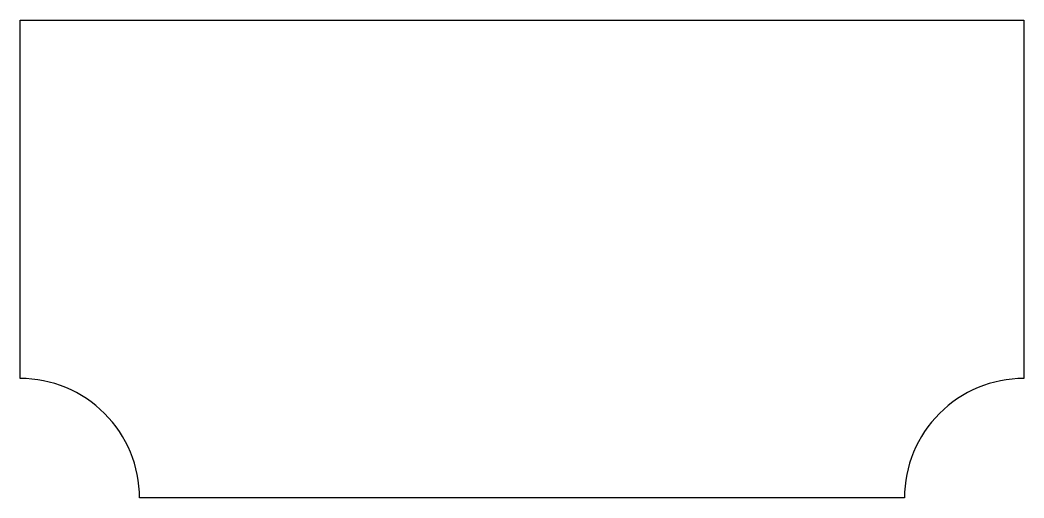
# Model space of a CAD drawing. Extents: x 0 to 210, y 0 to 100.
import ezdxf

# ---------------------------------------------------------------- set-up
doc = ezdxf.new("R2010")
doc.units = 0
doc.layers.get('0').update_dxf_attribs({"color": 2, "linetype": 'CONTINUOUS'})

msp = doc.modelspace()

# ---------------------------------------------------------------- linework, layer by layer
at = {"color": 2, "linetype": 'CONTINUOUS'}
msp.add_lwpolyline([(0, 25), (0, 100), (210, 100), (210, 25, 0.414214), (185, 0), (25, 0, 0.414214)], format="xyb", close=True, dxfattribs=at)

doc.saveas('drawing.dxf')
